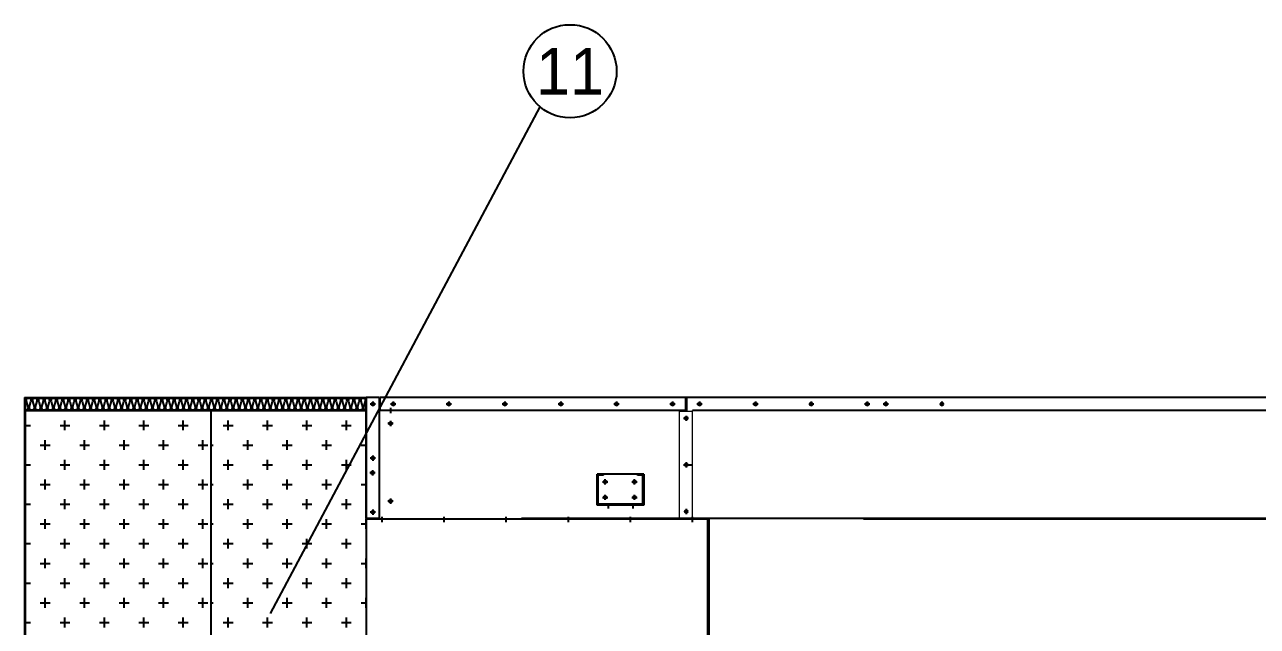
# Model space of a CAD drawing. Header units: millimetres. Extents: x 2113 to 34376, y 2901 to 25715.
# Drawn here: x 12458 to 16428, y 13724 to 15661 of the extents above; entities that cross this region are included whole.
import ezdxf
from ezdxf.enums import TextEntityAlignment as Align

# ---------------------------------------------------------------- set-up
doc = ezdxf.new("R2010")
doc.units = ezdxf.units.MM
doc.linetypes.add('CENTER', pattern=[2, 1.25, -0.25, 0.25, -0.25])
for name, color, linetype in [('center', 1, 'CENTER'), ('SMS', 220, 'Continuous'), ('냉각탑_dim', 1, 'Continuous'), ('냉각탑_text', 3, 'Continuous')]:
    doc.layers.add(name, color=color, linetype=linetype)
doc.styles.add('돋움', font='Dotum.ttf')

# ---------------------------------------------------------------- blocks, each defined once
blk = doc.blocks.new('1')
h = blk.add_hatch()
h.set_pattern_fill('CROSS', color=5, scale=10)
h.set_pattern_definition([(0, (-670751.29, 25356.47), (63.5, 63.5), [31.75, -95.25]), (90, (-670735.42, 25340.595), (-63.5, 63.5), [31.75, -95.25])])
h.paths.add_polyline_path([(13058.4, 14418.7), (12460, 14418.7), (12460, 10940.7), (13058.4, 10940.7)])
h = blk.add_hatch()
h.set_pattern_fill('CROSS', color=5, scale=10)
h.set_pattern_definition([(0, (-670352.89, 25356.47), (63.5, 63.5), [31.75, -95.25]), (90, (-670337.02, 25340.595), (-63.5, 63.5), [31.75, -95.25])])
h.paths.add_polyline_path([(13558.4, 14418.7), (13058.4, 14418.7), (13058.4, 10940.7), (13558.4, 10940.7)])
for p, q in [((12458.4, 14460.7), (12458.4, 10860.7)), ((12460, 14459.1), (12460, 14420.3)), ((13556.8, 14459.1), (13556.8, 14420.3)), ((13558.4, 14070.7), (13558.4, 14460.7)), ((13558.4, 14418.7), (13558.4, 14460.7)), ((13600.4, 14460.7), (13558.4, 14460.7)), ((13558.4, 14460.7), (13558.4, 14070.7)), ((13558.4, 14460.7), (13558.4, 10860.7)), ((13600.4, 14460.7), (13600.4, 14070.7)), ((14587.4, 14460.7), (13602.4, 14460.7)), ((13602.4, 14460.7), (13602.4, 14418.7)), ((16458.4, 14460.7), (14058.4, 14460.7)), ((16458.4, 14460.7), (15089.4, 14460.7)), ((12460, 14420.3), (13558.4, 14420.3)), ((12460, 14418.7), (13558.4, 14418.7)), ((12460, 14418.7), (12460, 10940.7)), ((13058.4, 14420.3), (13058.4, 10939.1)), ((14587.4, 14418.7), (13602.4, 14418.7)), ((16458.4, 14418.7), (14609.4, 14418.7)), ((14302.3, 14214.2), (14302.3, 14114.2)), ((14452.3, 14214.2), (14302.3, 14214.2)), ((14452.3, 14214.2), (14302.3, 14214.2)), ((14302.3, 14114.2), (14302.3, 14214.2)), ((14322.3, 14214.2), (14302.3, 14214.2)), ((14322.3, 14211), (14322.3, 14214.2)), ((14387, 14214.2), (14345, 14214.2)), ((14432.3, 14211), (14432.3, 14214.2)), ((14452.3, 14214.2), (14432.3, 14214.2)), ((14452.3, 14214.2), (14452.3, 14114.2)), ((14452.3, 14114.2), (14452.3, 14214.2)), ((14305.5, 14117.4), (14305.5, 14211)), ((14322.3, 14211), (14305.5, 14211)), ((14449.1, 14211), (14432.3, 14211)), ((14449.1, 14117.4), (14449.1, 14211)), ((14452.3, 14114.2), (14302.3, 14114.2)), ((14452.3, 14114.2), (14302.3, 14114.2)), ((14452.3, 14114.2), (14302.3, 14114.2)), ((14449.1, 14117.4), (14305.5, 14117.4)), ((13600.4, 14070.7), (13558.4, 14070.7)), ((13600.4, 14070.7), (13558.4, 14070.7)), ((14658.4, 14068.7), (13558.4, 14068.7)), ((16458.4, 14070.7), (14058.4, 14070.7)), ((16458.4, 14068.7), (15160.4, 14068.7))]:
    blk.add_line(p, q)
at = {"ltscale": 500}
for p, q in [((12458.4, 14460.7), (13558.4, 14460.7)), ((12460, 14459.1), (13556.8, 14459.1))]:
    blk.add_line(p, q, dxfattribs=at)
at = {"color": 7, "lineweight": 35}
for p, q in [((14587.4, 14460.7), (14587.4, 14418.7)), ((14589.4, 14460.7), (14589.4, 14418.7)), ((14658.4, 14068.7), (14658.4, 11376.2)), ((14660.4, 14070.7), (14660.4, 12202.2))]:
    blk.add_line(p, q, dxfattribs=at)
at = {"color": 7, "lineweight": 15}
for p, q in [((14567.4, 14070.7), (14567.4, 14416.7)), ((14567.4, 14416.7), (14609.4, 14416.7)), ((14609.4, 14068.7), (14609.4, 14418.7))]:
    blk.add_line(p, q, dxfattribs=at)
for centre, radius in [((13579.4, 14439.7), 4.5), ((13579.4, 14439.7), 3), ((13644.9, 14439.7), 4.5), ((13644.9, 14439.7), 3), ((13824.9, 14439.7), 4.5), ((13824.9, 14439.7), 3), ((14004.9, 14439.7), 4.5), ((14004.9, 14439.7), 3), ((14184.9, 14439.7), 4.5), ((14184.9, 14439.7), 3), ((14364.9, 14439.7), 4.5), ((14364.9, 14439.7), 3), ((14544.9, 14439.7), 4.5), ((14544.9, 14439.7), 3), ((14631.9, 14439.7), 4.5), ((14631.9, 14439.7), 3), ((14811.9, 14439.7), 4.5), ((14811.9, 14439.7), 3), ((14991.9, 14439.7), 4.5), ((14991.9, 14439.7), 3), ((15171.9, 14439.7), 4.5), ((15171.9, 14439.7), 3), ((15231.9, 14439.7), 4.5), ((15231.9, 14439.7), 3), ((15411.9, 14439.7), 4.5), ((15411.9, 14439.7), 3), ((13636.4, 14376.7), 4.5), ((13636.4, 14376.7), 3), ((14588.4, 14393.7), 4.5), ((14588.4, 14393.7), 4.5), ((14588.4, 14393.7), 3), ((13579.4, 14265.7), 4.5), ((13579.4, 14265.7), 3), ((13578.4, 14218.2), 4.5), ((13578.4, 14218.2), 3), ((14588.4, 14243.7), 4.5), ((14588.4, 14243.7), 4.5), ((14588.4, 14243.7), 3), ((14328.3, 14189.2), 4.5), ((14328.3, 14189.2), 4.5), ((14328.3, 14189.2), 4.5), ((14328.3, 14189.2), 4.5), ((14328.3, 14189.2), 3), ((14328.3, 14189.2), 3), ((14422.3, 14189.2), 4.5), ((14422.3, 14189.2), 4.5), ((14422.3, 14189.2), 4.5), ((14422.3, 14189.2), 4.5), ((14422.3, 14189.2), 3), ((14422.3, 14189.2), 3), ((14328.3, 14139.2), 4.5), ((14328.3, 14139.2), 4.5), ((14328.3, 14139.2), 4.5), ((14328.3, 14139.2), 4.5), ((14328.3, 14139.2), 3), ((14328.3, 14139.2), 3), ((14422.3, 14139.2), 4.5), ((14422.3, 14139.2), 4.5), ((14422.3, 14139.2), 4.5), ((14422.3, 14139.2), 4.5), ((14422.3, 14139.2), 3), ((14422.3, 14139.2), 3), ((13579.4, 14091.7), 4.5), ((13579.4, 14091.7), 3), ((13636.4, 14126.7), 4.5), ((13636.4, 14126.7), 3), ((14588.4, 14093.7), 4.5), ((14588.4, 14093.7), 4.5), ((14588.4, 14093.7), 3)]:
    blk.add_circle(centre, radius)
at = {"layer": 'center'}
for p, q in [((13587.9, 14439.7), (13570.9, 14439.7)), ((13579.4, 14448.2), (13579.4, 14431.2)), ((13653.4, 14439.7), (13636.4, 14439.7)), ((13636.4, 14427.2), (13636.4, 14410.2)), ((13644.9, 14448.2), (13644.9, 14431.2)), ((13833.4, 14439.7), (13816.4, 14439.7)), ((13824.9, 14448.2), (13824.9, 14431.2)), ((14013.4, 14439.7), (13996.4, 14439.7)), ((14004.9, 14448.2), (14004.9, 14431.2)), ((14193.4, 14439.7), (14176.4, 14439.7)), ((14184.9, 14448.2), (14184.9, 14431.2)), ((14373.4, 14439.7), (14356.4, 14439.7)), ((14364.9, 14448.2), (14364.9, 14431.2)), ((14553.4, 14439.7), (14536.4, 14439.7)), ((14544.9, 14448.2), (14544.9, 14431.2)), ((14640.4, 14439.7), (14623.4, 14439.7)), ((14631.9, 14448.2), (14631.9, 14431.2)), ((14820.4, 14439.7), (14803.4, 14439.7)), ((14811.9, 14448.2), (14811.9, 14431.2)), ((15000.4, 14439.7), (14983.4, 14439.7)), ((14991.9, 14448.2), (14991.9, 14431.2)), ((15180.4, 14439.7), (15163.4, 14439.7)), ((15171.9, 14448.2), (15171.9, 14431.2)), ((15240.4, 14439.7), (15223.4, 14439.7)), ((15231.9, 14448.2), (15231.9, 14431.2)), ((15411.9, 14448.2), (15411.9, 14431.2)), ((13644.9, 14376.7), (13627.9, 14376.7)), ((13636.4, 14385.2), (13636.4, 14368.2)), ((14579.9, 14393.7), (14596.9, 14393.7)), ((14588.4, 14402.2), (14588.4, 14385.2)), ((13587.9, 14265.7), (13570.9, 14265.7)), ((13579.4, 14274.2), (13579.4, 14257.2)), ((13586.9, 14218.2), (13569.9, 14218.2)), ((13578.4, 14226.7), (13578.4, 14209.7)), ((14579.9, 14243.7), (14609.4, 14243.7)), ((14588.4, 14252.2), (14588.4, 14235.2)), ((14319.8, 14189.2), (14336.8, 14189.2)), ((14319.8, 14189.2), (14336.8, 14189.2)), ((14328.3, 14180.7), (14328.3, 14197.7)), ((14328.3, 14180.7), (14328.3, 14197.7)), ((14413.8, 14189.2), (14430.8, 14189.2)), ((14413.8, 14189.2), (14430.8, 14189.2)), ((14422.3, 14180.7), (14422.3, 14197.7)), ((14422.3, 14180.7), (14422.3, 14197.7)), ((13636.4, 14135.2), (13636.4, 14118.2)), ((14319.8, 14139.2), (14336.8, 14139.2)), ((14319.8, 14139.2), (14336.8, 14139.2)), ((14328.3, 14130.7), (14328.3, 14147.7)), ((14328.3, 14130.7), (14328.3, 14147.7)), ((14413.8, 14139.2), (14430.8, 14139.2)), ((14413.8, 14139.2), (14430.8, 14139.2)), ((14422.3, 14130.7), (14422.3, 14147.7)), ((14422.3, 14130.7), (14422.3, 14147.7)), ((13579.4, 14100.2), (13579.4, 14083.2)), ((13644.9, 14126.7), (13627.9, 14126.7)), ((14337.3, 14120.6), (14337.3, 14103.6)), ((14417.3, 14120.6), (14417.3, 14103.6)), ((14588.4, 14102.2), (14588.4, 14085.2)), ((13587.9, 14091.7), (13570.9, 14091.7)), ((13608.4, 14076.7), (13608.4, 14059.7)), ((13808.4, 14076.7), (13808.4, 14059.7)), ((14008.4, 14076.7), (14008.4, 14059.7)), ((14208.4, 14076.7), (14208.4, 14059.7)), ((14408.4, 14076.7), (14408.4, 14059.7)), ((14608.4, 14076.7), (14608.4, 14059.7))]:
    blk.add_line(p, q, dxfattribs=at)
at = {"layer": 'SMS', "color": 5, "elevation": 0}
for points in [[(12937.4, 14420.3, -0.420076), (12932.6, 14430.6), (12937.6, 14448.9, 1.449198), (12922.6, 14448.9), (12927.6, 14430.6, -0.524856), (12920.1, 14419.8, -0.524856), (12912.7, 14430.6), (12917.6, 14448.9, 1.449198), (12902.7, 14448.9), (12907.6, 14430.6, -0.524856), (12900.2, 14419.8, -0.524856), (12892.7, 14430.6), (12897.7, 14448.9, 1.449198), (12882.7, 14448.9), (12887.7, 14430.6, -0.524856), (12880.2, 14419.8, -0.524856), (12872.8, 14430.6), (12877.7, 14448.9, 1.449198), (12862.8, 14448.9), (12867.7, 14430.6, -0.524856), (12860.3, 14419.8, -0.524856), (12852.8, 14430.6), (12857.8, 14448.9, 1.449198), (12842.8, 14448.9), (12847.8, 14430.6, -0.524856), (12840.3, 14419.8, -0.524856), (12832.9, 14430.6), (12837.8, 14448.9, 1.449198), (12822.9, 14448.9), (12827.8, 14430.6, -0.524856), (12820.4, 14419.8, -0.524856), (12812.9, 14430.6), (12817.9, 14448.9, 1.449198), (12802.9, 14448.9), (12807.9, 14430.6, -0.524856), (12800.4, 14419.8, -0.524856), (12793, 14430.6), (12797.9, 14448.9, 1.449198), (12783, 14448.9), (12787.9, 14430.6, -0.524856), (12780.5, 14419.8, -0.524856), (12773, 14430.6), (12778, 14448.9, 1.449198), (12763, 14448.9), (12768, 14430.6, -0.524856), (12760.5, 14419.8, -0.524856), (12753.1, 14430.6), (12758, 14448.9, 1.449198), (12743.1, 14448.9), (12748, 14430.6, -0.524856), (12740.6, 14419.8, -0.524856), (12733.1, 14430.6), (12738.1, 14448.9, 1.449198), (12723.1, 14448.9), (12728.1, 14430.6, -0.524856), (12720.6, 14419.8, -0.524856), (12713.2, 14430.6), (12718.1, 14448.9, 1.449198), (12703.2, 14448.9), (12708.1, 14430.6, -0.524856), (12700.7, 14419.8, -0.524856), (12693.2, 14430.6), (12698.2, 14448.9, 1.449198), (12683.2, 14448.9), (12688.2, 14430.6, -0.524856), (12680.7, 14419.8, -0.524856), (12673.3, 14430.6), (12678.2, 14448.9, 1.449198), (12663.3, 14448.9), (12668.2, 14430.6, -0.524856), (12660.8, 14419.8, -0.524856), (12653.3, 14430.6), (12658.3, 14448.9, 1.449198), (12643.3, 14448.9), (12648.3, 14430.6, -0.524856), (12640.8, 14419.8, -0.524856), (12633.4, 14430.6), (12638.3, 14448.9, 1.449198), (12623.4, 14448.9), (12628.3, 14430.6, -0.524856), (12620.9, 14419.8, -0.524856), (12613.4, 14430.6), (12618.4, 14448.9, 1.449198), (12603.4, 14448.9), (12608.4, 14430.6, -0.524856), (12600.9, 14419.8, -0.524856), (12593.5, 14430.6), (12598.4, 14448.9, 1.449198), (12583.5, 14448.9), (12588.4, 14430.6, -0.524856), (12581, 14419.8, -0.524856), (12573.5, 14430.6), (12578.5, 14448.9, 1.449198), (12563.5, 14448.9), (12568.5, 14430.6, -0.524856), (12561, 14419.8, -0.524856), (12553.6, 14430.6), (12558.5, 14448.9, 1.449198), (12543.6, 14448.9), (12548.5, 14430.6, -0.524856), (12541.1, 14419.8, -0.524856), (12533.6, 14430.6), (12538.6, 14448.9, 1.449198), (12523.6, 14448.9), (12528.6, 14430.6, -0.524856), (12521.1, 14419.8, -0.524856), (12513.7, 14430.6), (12518.6, 14448.9, 1.449198), (12503.7, 14448.9), (12508.6, 14430.6, -0.524856), (12501.2, 14419.8, -0.524856), (12493.7, 14430.6), (12498.7, 14448.9, 1.449198), (12483.7, 14448.9), (12488.7, 14430.6, -0.524856), (12481.2, 14419.8, -0.524856), (12473.8, 14430.6), (12478.7, 14448.9, 1.449198), (12463.8, 14448.9), (12468.7, 14430.6, -0.420076), (12464, 14420.3, -0.420076)], [(13358.4, 14419.8, -0.500631), (13351.6, 14430.6), (13356.5, 14448.9, 1.449198), (13341.6, 14448.9), (13346.5, 14430.6, -0.524856), (13339.1, 14419.8, -0.524856), (13331.6, 14430.6), (13336.6, 14448.9, 1.449198), (13321.6, 14448.9), (13326.6, 14430.6, -0.524856), (13319.1, 14419.8, -0.524856), (13311.7, 14430.6), (13316.6, 14448.9, 1.449198), (13301.7, 14448.9), (13306.6, 14430.6, -0.524856), (13299.2, 14419.8, -0.524856), (13291.7, 14430.6), (13296.7, 14448.9, 1.449198), (13281.7, 14448.9), (13286.7, 14430.6, -0.524856), (13279.2, 14419.8, -0.524856), (13271.8, 14430.6), (13276.7, 14448.9, 1.449198), (13261.8, 14448.9), (13266.7, 14430.6, -0.524856), (13259.3, 14419.8, -0.524856), (13251.8, 14430.6), (13256.8, 14448.9, 1.449198), (13241.8, 14448.9), (13246.8, 14430.6, -0.524856), (13239.3, 14419.8, -0.524856), (13231.9, 14430.6), (13236.8, 14448.9, 1.449198), (13221.9, 14448.9), (13226.8, 14430.6, -0.524856), (13219.4, 14419.8, -0.524856), (13211.9, 14430.6), (13216.9, 14448.9, 1.449198), (13201.9, 14448.9), (13206.9, 14430.6, -0.524856), (13199.4, 14419.8, -0.524856), (13192, 14430.6), (13196.9, 14448.9, 1.449198), (13182, 14448.9), (13186.9, 14430.6, -0.524856), (13179.5, 14419.8, -0.524856), (13172, 14430.6), (13177, 14448.9, 1.449198), (13162, 14448.9), (13167, 14430.6, -0.524856), (13159.5, 14419.8, -0.524856), (13152.1, 14430.6), (13157, 14448.9, 1.449198), (13142.1, 14448.9), (13147, 14430.6, -0.524856), (13139.6, 14419.8, -0.524856), (13132.1, 14430.6), (13137.1, 14448.9, 1.449198), (13122.1, 14448.9), (13127.1, 14430.6, -0.524856), (13119.6, 14419.8, -0.524856), (13112.2, 14430.6), (13117.1, 14448.9, 1.449198), (13102.2, 14448.9), (13107.1, 14430.6, -0.524856), (13099.7, 14419.8, -0.524856), (13092.2, 14430.6), (13097.2, 14448.9, 1.449198), (13082.2, 14448.9), (13087.2, 14430.6, -0.524856), (13079.7, 14419.8, -0.524856), (13072.3, 14430.6), (13077.2, 14448.9, 1.449198), (13062.3, 14448.9), (13067.2, 14430.6, -0.524856), (13059.8, 14419.8, -0.524856), (13052.3, 14430.6), (13057.3, 14448.9, 1.449198), (13042.3, 14448.9), (13047.3, 14430.6, -0.524856), (13039.8, 14419.8, -0.524856), (13032.4, 14430.6), (13037.3, 14448.9, 1.449198), (13022.4, 14448.9), (13027.3, 14430.6, -0.524856), (13019.9, 14419.8, -0.524856), (13012.4, 14430.6), (13017.4, 14448.9, 1.449198), (13002.4, 14448.9), (13007.4, 14430.6, -0.524856), (12999.9, 14419.8, -0.524856), (12992.5, 14430.6), (12997.4, 14448.9, 1.449198), (12982.5, 14448.9), (12987.4, 14430.6, -0.524856), (12980, 14419.8, -0.524856), (12972.5, 14430.6), (12977.5, 14448.9, 1.449198), (12962.5, 14448.9), (12967.5, 14430.6, -0.524856), (12960, 14419.8, -0.524856), (12952.6, 14430.6), (12957.5, 14448.9, 1.449198), (12942.6, 14448.9), (12947.5, 14430.6, -0.524856), (12940.1, 14419.8, -0.524856), (12932.6, 14430.6), (12937.6, 14448.9, 1.449198), (12922.6, 14448.9), (12927.6, 14430.6, -0.524856), (12920.1, 14419.8, -0.417249), (12912.1, 14427.9)], [(13555.8, 14420.3, -0.420076), (13551.1, 14430.6), (13556, 14448.9, 1.449198), (13541.1, 14448.9), (13546, 14430.6, -0.524856), (13538.6, 14419.8, -0.524856), (13531.1, 14430.6), (13536.1, 14448.9, 1.449198), (13521.1, 14448.9), (13526.1, 14430.6, -0.524856), (13518.6, 14419.8, -0.524856), (13511.2, 14430.6), (13516.1, 14448.9, 1.449198), (13501.2, 14448.9), (13506.1, 14430.6, -0.524856), (13498.7, 14419.8, -0.524856), (13491.2, 14430.6), (13496.2, 14448.9, 1.449198), (13481.2, 14448.9), (13486.2, 14430.6, -0.524856), (13478.7, 14419.8, -0.524856), (13471.3, 14430.6), (13476.2, 14448.9, 1.449198), (13461.3, 14448.9), (13466.2, 14430.6, -0.524856), (13458.8, 14419.8, -0.524856), (13451.3, 14430.6), (13456.3, 14448.9, 1.449198), (13441.3, 14448.9), (13446.3, 14430.6, -0.524856), (13438.8, 14419.8, -0.524856), (13431.4, 14430.6), (13436.3, 14448.9, 1.449198), (13421.4, 14448.9), (13426.3, 14430.6, -0.524856), (13418.9, 14419.8, -0.524856), (13411.4, 14430.6), (13416.4, 14448.9, 1.449198), (13401.4, 14448.9), (13406.4, 14430.6, -0.524856), (13398.9, 14419.8, -0.524856), (13391.5, 14430.6), (13396.4, 14448.9, 1.449198), (13381.5, 14448.9), (13386.4, 14430.6, -0.524856), (13379, 14419.8, -0.524856), (13371.5, 14430.6), (13376.5, 14448.9, 1.449198), (13361.5, 14448.9), (13366.5, 14430.6, -0.524856), (13359, 14419.8, -0.524856), (13351.6, 14430.6), (13356.5, 14448.9, 1.449198), (13341.6, 14448.9), (13346.5, 14430.6, -0.524856), (13339.1, 14419.8, -0.417249), (13331.1, 14427.9)]]:
    blk.add_lwpolyline(points, format="xyb", dxfattribs=at)

msp = doc.modelspace()

# ---------------------------------------------------------------- linework, layer by layer
at = {"layer": '냉각탑_dim', "linetype": 'ByBlock', "lineweight": -2, "elevation": 0}
msp.add_lwpolyline([(13250.1, 13765.2), (14118.8, 15396.3)], dxfattribs=at)
at = {"layer": '냉각탑_dim', "linetype": 'ByBlock', "lineweight": -2}
msp.add_circle((14214.8, 15511.4), 150, dxfattribs=at)

# ---------------------------------------------------------------- block references
msp.add_blockref('1', (0, 0))

# ---------------------------------------------------------------- texts
at = {"layer": '냉각탑_text', "style": '돋움'}
msp.add_text('11', height=150, dxfattribs=at).set_placement((14214.8, 15511.4), align=Align.MIDDLE_CENTER)

doc.saveas('drawing.dxf')
